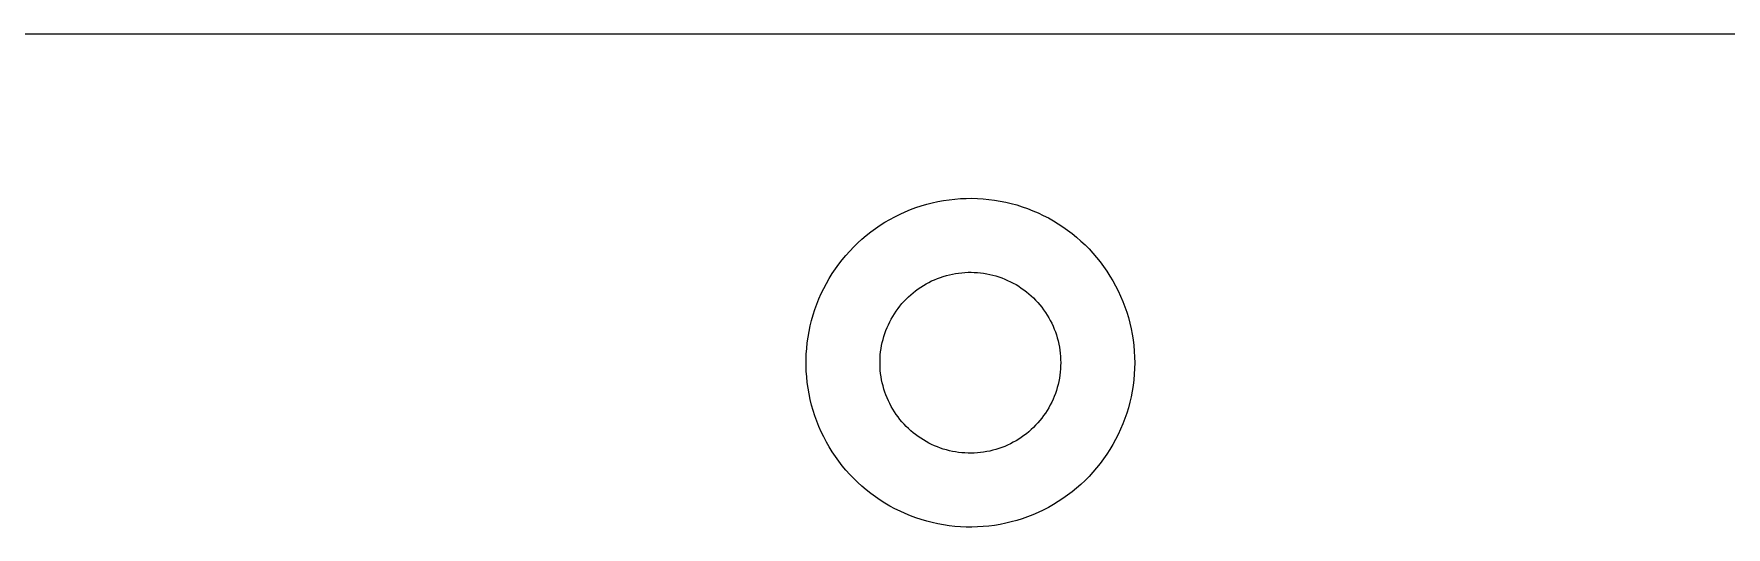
# Model space of a CAD drawing. Header units: millimetres. Extents: x 1003 to 1209, y 36 to 242.
# Drawn here: x 1054.5 to 1106, y 227.3 to 242.3 of the extents above; entities that cross this region are included whole.
import ezdxf

# ---------------------------------------------------------------- set-up
doc = ezdxf.new("R2010")
doc.units = ezdxf.units.MM
doc.layers.add('Make2D$Visible$Curves', color=7, linetype='Continuous')

msp = doc.modelspace()

# ---------------------------------------------------------------- linework, layer by layer
at = {"layer": 'Make2D$Visible$Curves', "color": 7, "lineweight": -3}
for p, q in [((1004, 242.278), (1208, 242.278)), ((1081.017, 236.868), (1081.177, 236.934)), ((1081.177, 236.934), (1081.34, 236.994)), ((1081.34, 236.994), (1081.505, 237.049)), ((1081.505, 237.049), (1081.671, 237.098)), ((1081.671, 237.098), (1081.839, 237.141)), ((1081.839, 237.141), (1082.009, 237.179)), ((1082.009, 237.179), (1082.179, 237.21)), ((1082.179, 237.21), (1082.351, 237.236)), ((1082.351, 237.236), (1082.523, 237.255)), ((1082.523, 237.255), (1082.696, 237.269)), ((1082.696, 237.269), (1082.87, 237.276)), ((1082.87, 237.276), (1083.043, 237.278)), ((1083.043, 237.278), (1083.217, 237.273)), ((1083.217, 237.273), (1083.39, 237.263)), ((1083.39, 237.263), (1083.563, 237.246)), ((1083.563, 237.246), (1083.735, 237.224)), ((1083.735, 237.224), (1083.906, 237.195)), ((1083.906, 237.195), (1084.076, 237.161)), ((1084.076, 237.161), (1084.245, 237.12)), ((1084.245, 237.12), (1084.412, 237.074)), ((1084.412, 237.074), (1084.578, 237.022)), ((1084.578, 237.022), (1084.742, 236.965)), ((1084.742, 236.965), (1084.903, 236.901)), ((1084.903, 236.901), (1085.063, 236.833)), ((1080.11, 236.358), (1080.254, 236.456)), ((1080.254, 236.456), (1080.4, 236.549)), ((1080.4, 236.549), (1080.55, 236.637)), ((1080.55, 236.637), (1080.703, 236.719)), ((1080.703, 236.719), (1080.859, 236.796)), ((1080.859, 236.796), (1081.017, 236.868)), ((1085.063, 236.833), (1085.22, 236.758)), ((1085.22, 236.758), (1085.374, 236.679)), ((1085.374, 236.679), (1085.525, 236.594)), ((1085.525, 236.594), (1085.673, 236.503)), ((1085.673, 236.503), (1085.818, 236.408)), ((1085.818, 236.408), (1085.96, 236.308)), ((1079.449, 235.798), (1079.573, 235.919)), ((1079.573, 235.919), (1079.702, 236.036)), ((1079.702, 236.036), (1079.834, 236.148)), ((1079.834, 236.148), (1079.971, 236.256)), ((1079.971, 236.256), (1080.11, 236.358)), ((1085.96, 236.308), (1086.098, 236.203)), ((1086.098, 236.203), (1086.232, 236.093)), ((1086.232, 236.093), (1086.363, 235.978)), ((1086.363, 235.978), (1086.489, 235.859)), ((1078.996, 235.273), (1079.102, 235.41)), ((1079.102, 235.41), (1079.214, 235.543)), ((1079.214, 235.543), (1079.329, 235.673)), ((1079.329, 235.673), (1079.449, 235.798)), ((1086.489, 235.859), (1086.611, 235.736)), ((1086.611, 235.736), (1086.729, 235.609)), ((1086.729, 235.609), (1086.843, 235.477)), ((1086.843, 235.477), (1086.951, 235.342)), ((1078.62, 234.69), (1078.706, 234.84)), ((1078.706, 234.84), (1078.798, 234.988)), ((1078.798, 234.988), (1078.895, 235.132)), ((1078.895, 235.132), (1078.996, 235.273)), ((1081.997, 234.839), (1082.087, 234.872)), ((1082.087, 234.872), (1082.177, 234.902)), ((1082.177, 234.902), (1082.269, 234.929)), ((1082.269, 234.929), (1082.362, 234.953)), ((1082.362, 234.953), (1082.455, 234.973)), ((1082.455, 234.973), (1082.549, 234.991)), ((1082.549, 234.991), (1082.643, 235.005)), ((1082.643, 235.005), (1082.738, 235.015)), ((1082.738, 235.015), (1082.833, 235.023)), ((1082.833, 235.023), (1082.928, 235.027)), ((1082.928, 235.027), (1083.024, 235.028)), ((1083.024, 235.028), (1083.119, 235.025)), ((1083.119, 235.025), (1083.215, 235.02)), ((1083.215, 235.02), (1083.31, 235.01)), ((1083.31, 235.01), (1083.404, 234.998)), ((1083.404, 234.998), (1083.498, 234.982)), ((1083.498, 234.982), (1083.592, 234.963)), ((1083.592, 234.963), (1083.685, 234.941)), ((1083.685, 234.941), (1083.777, 234.916)), ((1083.777, 234.916), (1083.868, 234.887)), ((1083.868, 234.887), (1083.958, 234.856)), ((1083.958, 234.856), (1084.047, 234.821)), ((1086.951, 235.342), (1087.055, 235.203)), ((1087.055, 235.203), (1087.154, 235.06)), ((1087.154, 235.06), (1087.248, 234.914)), ((1087.248, 234.914), (1087.337, 234.765)), ((1078.393, 234.221), (1078.463, 234.38)), ((1078.463, 234.38), (1078.539, 234.536)), ((1078.539, 234.536), (1078.62, 234.69)), ((1081.115, 234.281), (1081.186, 234.345)), ((1081.186, 234.345), (1081.259, 234.407)), ((1081.259, 234.407), (1081.334, 234.466)), ((1081.334, 234.466), (1081.411, 234.522)), ((1081.411, 234.522), (1081.49, 234.576)), ((1081.49, 234.576), (1081.57, 234.627)), ((1081.57, 234.627), (1081.653, 234.675)), ((1081.653, 234.675), (1081.737, 234.721)), ((1081.737, 234.721), (1081.822, 234.763)), ((1081.822, 234.763), (1081.909, 234.802)), ((1081.909, 234.802), (1081.997, 234.839)), ((1084.047, 234.821), (1084.134, 234.783)), ((1084.134, 234.783), (1084.221, 234.742)), ((1084.221, 234.742), (1084.306, 234.698)), ((1084.306, 234.698), (1084.389, 234.652)), ((1084.389, 234.652), (1084.47, 234.602)), ((1084.47, 234.602), (1084.55, 234.549)), ((1084.55, 234.549), (1084.628, 234.494)), ((1084.628, 234.494), (1084.704, 234.436)), ((1084.704, 234.436), (1084.778, 234.376)), ((1084.778, 234.376), (1084.85, 234.313)), ((1087.337, 234.765), (1087.421, 234.613)), ((1087.421, 234.613), (1087.499, 234.459)), ((1087.499, 234.459), (1087.572, 234.301)), ((1078.216, 233.732), (1078.269, 233.897)), ((1078.269, 233.897), (1078.328, 234.06)), ((1078.328, 234.06), (1078.393, 234.221)), ((1080.689, 233.768), (1080.742, 233.848)), ((1080.742, 233.848), (1080.798, 233.925)), ((1080.798, 233.925), (1080.856, 234.001)), ((1080.856, 234.001), (1080.917, 234.074)), ((1080.917, 234.074), (1080.981, 234.145)), ((1080.981, 234.145), (1081.047, 234.214)), ((1081.047, 234.214), (1081.115, 234.281)), ((1084.85, 234.313), (1084.919, 234.248)), ((1084.919, 234.248), (1084.986, 234.18)), ((1084.986, 234.18), (1085.051, 234.11)), ((1085.051, 234.11), (1085.113, 234.037)), ((1085.113, 234.037), (1085.173, 233.963)), ((1085.173, 233.963), (1085.23, 233.887)), ((1085.23, 233.887), (1085.285, 233.808)), ((1087.572, 234.301), (1087.64, 234.141)), ((1087.64, 234.141), (1087.702, 233.979)), ((1087.702, 233.979), (1087.758, 233.815)), ((1087.758, 233.815), (1087.808, 233.649)), ((1078.091, 233.227), (1078.127, 233.397)), ((1078.127, 233.397), (1078.169, 233.565)), ((1078.169, 233.565), (1078.216, 233.732)), ((1080.431, 233.258), (1080.466, 233.347)), ((1080.466, 233.347), (1080.505, 233.434)), ((1080.505, 233.434), (1080.546, 233.52)), ((1080.546, 233.52), (1080.591, 233.604)), ((1080.591, 233.604), (1080.639, 233.687)), ((1080.639, 233.687), (1080.689, 233.768)), ((1085.285, 233.808), (1085.337, 233.728)), ((1085.337, 233.728), (1085.386, 233.646)), ((1085.386, 233.646), (1085.432, 233.562)), ((1085.432, 233.562), (1085.475, 233.477)), ((1085.475, 233.477), (1085.515, 233.391)), ((1085.515, 233.391), (1085.552, 233.303)), ((1085.552, 233.303), (1085.586, 233.214)), ((1087.808, 233.649), (1087.853, 233.481)), ((1087.853, 233.481), (1087.892, 233.312)), ((1087.892, 233.312), (1087.925, 233.141)), ((1078.019, 232.711), (1078.037, 232.884)), ((1078.037, 232.884), (1078.061, 233.056)), ((1078.061, 233.056), (1078.091, 233.227)), ((1080.283, 232.706), (1080.3, 232.8)), ((1080.3, 232.8), (1080.32, 232.893)), ((1080.32, 232.893), (1080.343, 232.986)), ((1080.343, 232.986), (1080.369, 233.078)), ((1080.369, 233.078), (1080.398, 233.169)), ((1080.398, 233.169), (1080.431, 233.258)), ((1085.586, 233.214), (1085.617, 233.123)), ((1085.617, 233.123), (1085.645, 233.032)), ((1085.645, 233.032), (1085.669, 232.94)), ((1085.669, 232.94), (1085.691, 232.847)), ((1085.691, 232.847), (1085.709, 232.753)), ((1087.925, 233.141), (1087.952, 232.97)), ((1087.952, 232.97), (1087.973, 232.798)), ((1087.973, 232.798), (1087.988, 232.625)), ((1078.001, 232.365), (1078.007, 232.538)), ((1078.001, 232.191), (1078.001, 232.365)), ((1078.007, 232.538), (1078.019, 232.711)), ((1080.25, 232.326), (1080.254, 232.421)), ((1080.25, 232.23), (1080.25, 232.326)), ((1080.254, 232.421), (1080.26, 232.516)), ((1080.26, 232.516), (1080.27, 232.611)), ((1080.27, 232.611), (1080.283, 232.706)), ((1085.709, 232.753), (1085.724, 232.659)), ((1085.724, 232.659), (1085.735, 232.564)), ((1085.735, 232.564), (1085.743, 232.469)), ((1085.743, 232.469), (1085.748, 232.373)), ((1085.748, 232.373), (1085.75, 232.278)), ((1085.75, 232.278), (1085.748, 232.183)), ((1087.988, 232.625), (1087.997, 232.451)), ((1087.997, 232.451), (1088, 232.278)), ((1088, 232.278), (1087.997, 232.104)), ((1078.007, 232.018), (1078.001, 232.191)), ((1078.019, 231.845), (1078.007, 232.018)), ((1078.037, 231.672), (1078.019, 231.845)), ((1080.254, 232.135), (1080.25, 232.23)), ((1080.26, 232.04), (1080.254, 232.135)), ((1080.27, 231.945), (1080.26, 232.04)), ((1080.283, 231.85), (1080.27, 231.945)), ((1080.3, 231.756), (1080.283, 231.85)), ((1080.32, 231.663), (1080.3, 231.756)), ((1085.709, 231.803), (1085.691, 231.709)), ((1085.724, 231.897), (1085.709, 231.803)), ((1085.735, 231.992), (1085.724, 231.897)), ((1085.743, 232.087), (1085.735, 231.992)), ((1085.748, 232.183), (1085.743, 232.087)), ((1087.973, 231.758), (1087.952, 231.586)), ((1087.988, 231.931), (1087.973, 231.758)), ((1087.997, 232.104), (1087.988, 231.931)), ((1078.061, 231.5), (1078.037, 231.672)), ((1078.091, 231.329), (1078.061, 231.5)), ((1078.127, 231.159), (1078.091, 231.329)), ((1080.343, 231.57), (1080.32, 231.663)), ((1080.369, 231.478), (1080.343, 231.57)), ((1080.398, 231.387), (1080.369, 231.478)), ((1080.431, 231.298), (1080.398, 231.387)), ((1080.466, 231.209), (1080.431, 231.298)), ((1085.552, 231.253), (1085.515, 231.165)), ((1085.586, 231.342), (1085.552, 231.253)), ((1085.617, 231.433), (1085.586, 231.342)), ((1085.645, 231.524), (1085.617, 231.433)), ((1085.669, 231.616), (1085.645, 231.524)), ((1085.691, 231.709), (1085.669, 231.616)), ((1087.892, 231.244), (1087.853, 231.075)), ((1087.925, 231.414), (1087.892, 231.244)), ((1087.952, 231.586), (1087.925, 231.414)), ((1078.169, 230.991), (1078.127, 231.159)), ((1078.216, 230.824), (1078.169, 230.991)), ((1078.269, 230.659), (1078.216, 230.824)), ((1080.505, 231.122), (1080.466, 231.209)), ((1080.546, 231.036), (1080.505, 231.122)), ((1080.591, 230.951), (1080.546, 231.036)), ((1080.639, 230.869), (1080.591, 230.951)), ((1080.689, 230.788), (1080.639, 230.869)), ((1080.742, 230.708), (1080.689, 230.788)), ((1085.285, 230.748), (1085.23, 230.669)), ((1085.337, 230.828), (1085.285, 230.748)), ((1085.386, 230.91), (1085.337, 230.828)), ((1085.432, 230.993), (1085.386, 230.91)), ((1085.475, 231.079), (1085.432, 230.993)), ((1085.515, 231.165), (1085.475, 231.079)), ((1087.758, 230.741), (1087.702, 230.577)), ((1087.808, 230.907), (1087.758, 230.741)), ((1087.853, 231.075), (1087.808, 230.907)), ((1078.328, 230.496), (1078.269, 230.659)), ((1078.393, 230.335), (1078.328, 230.496)), ((1078.463, 230.176), (1078.393, 230.335)), ((1080.798, 230.631), (1080.742, 230.708)), ((1080.856, 230.555), (1080.798, 230.631)), ((1080.917, 230.482), (1080.856, 230.555)), ((1080.981, 230.411), (1080.917, 230.482)), ((1081.047, 230.342), (1080.981, 230.411)), ((1081.115, 230.275), (1081.047, 230.342)), ((1081.186, 230.211), (1081.115, 230.275)), ((1081.259, 230.149), (1081.186, 230.211)), ((1084.85, 230.243), (1084.778, 230.18)), ((1084.919, 230.308), (1084.85, 230.243)), ((1084.986, 230.376), (1084.919, 230.308)), ((1085.051, 230.446), (1084.986, 230.376)), ((1085.113, 230.518), (1085.051, 230.446)), ((1085.173, 230.593), (1085.113, 230.518)), ((1085.23, 230.669), (1085.173, 230.593)), ((1087.572, 230.255), (1087.499, 230.097)), ((1087.64, 230.415), (1087.572, 230.255)), ((1087.702, 230.577), (1087.64, 230.415)), ((1078.539, 230.02), (1078.463, 230.176)), ((1078.62, 229.866), (1078.539, 230.02)), ((1078.706, 229.716), (1078.62, 229.866)), ((1078.798, 229.568), (1078.706, 229.716)), ((1081.334, 230.09), (1081.259, 230.149)), ((1081.411, 230.034), (1081.334, 230.09)), ((1081.49, 229.98), (1081.411, 230.034)), ((1081.57, 229.929), (1081.49, 229.98)), ((1081.653, 229.881), (1081.57, 229.929)), ((1081.737, 229.835), (1081.653, 229.881)), ((1081.822, 229.793), (1081.737, 229.835)), ((1081.909, 229.754), (1081.822, 229.793)), ((1081.997, 229.717), (1081.909, 229.754)), ((1082.087, 229.684), (1081.997, 229.717)), ((1083.958, 229.7), (1083.868, 229.669)), ((1084.047, 229.735), (1083.958, 229.7)), ((1084.134, 229.773), (1084.047, 229.735)), ((1084.221, 229.814), (1084.134, 229.773)), ((1084.306, 229.858), (1084.221, 229.814)), ((1084.389, 229.904), (1084.306, 229.858)), ((1084.47, 229.954), (1084.389, 229.904)), ((1084.55, 230.006), (1084.47, 229.954)), ((1084.628, 230.062), (1084.55, 230.006)), ((1084.704, 230.119), (1084.628, 230.062)), ((1084.778, 230.18), (1084.704, 230.119)), ((1087.337, 229.79), (1087.248, 229.641)), ((1087.421, 229.943), (1087.337, 229.79)), ((1087.499, 230.097), (1087.421, 229.943)), ((1078.895, 229.424), (1078.798, 229.568)), ((1078.996, 229.283), (1078.895, 229.424)), ((1079.102, 229.146), (1078.996, 229.283)), ((1082.177, 229.654), (1082.087, 229.684)), ((1082.269, 229.627), (1082.177, 229.654)), ((1082.362, 229.603), (1082.269, 229.627)), ((1082.455, 229.583), (1082.362, 229.603)), ((1082.549, 229.565), (1082.455, 229.583)), ((1082.643, 229.551), (1082.549, 229.565)), ((1082.738, 229.54), (1082.643, 229.551)), ((1082.833, 229.533), (1082.738, 229.54)), ((1082.928, 229.529), (1082.833, 229.533)), ((1083.024, 229.528), (1082.928, 229.529)), ((1083.119, 229.531), (1083.024, 229.528)), ((1083.215, 229.536), (1083.119, 229.531)), ((1083.31, 229.545), (1083.215, 229.536)), ((1083.404, 229.558), (1083.31, 229.545)), ((1083.498, 229.573), (1083.404, 229.558)), ((1083.592, 229.592), (1083.498, 229.573)), ((1083.685, 229.615), (1083.592, 229.592)), ((1083.777, 229.64), (1083.685, 229.615)), ((1083.868, 229.669), (1083.777, 229.64)), ((1086.951, 229.214), (1086.843, 229.079)), ((1087.055, 229.353), (1086.951, 229.214)), ((1087.154, 229.496), (1087.055, 229.353)), ((1087.248, 229.641), (1087.154, 229.496)), ((1079.214, 229.013), (1079.102, 229.146)), ((1079.329, 228.883), (1079.214, 229.013)), ((1079.449, 228.758), (1079.329, 228.883)), ((1079.573, 228.637), (1079.449, 228.758)), ((1086.489, 228.697), (1086.363, 228.578)), ((1086.611, 228.82), (1086.489, 228.697)), ((1086.729, 228.947), (1086.611, 228.82)), ((1086.843, 229.079), (1086.729, 228.947)), ((1079.702, 228.52), (1079.573, 228.637)), ((1079.834, 228.408), (1079.702, 228.52)), ((1079.971, 228.3), (1079.834, 228.408)), ((1080.11, 228.197), (1079.971, 228.3)), ((1080.254, 228.1), (1080.11, 228.197)), ((1085.818, 228.148), (1085.673, 228.053)), ((1085.96, 228.248), (1085.818, 228.148)), ((1086.098, 228.353), (1085.96, 228.248)), ((1086.232, 228.463), (1086.098, 228.353)), ((1086.363, 228.578), (1086.232, 228.463)), ((1080.4, 228.007), (1080.254, 228.1)), ((1080.55, 227.919), (1080.4, 228.007)), ((1080.703, 227.837), (1080.55, 227.919)), ((1080.859, 227.76), (1080.703, 227.837)), ((1081.017, 227.688), (1080.859, 227.76)), ((1081.177, 227.622), (1081.017, 227.688)), ((1084.903, 227.654), (1084.742, 227.591)), ((1085.063, 227.723), (1084.903, 227.654)), ((1085.22, 227.798), (1085.063, 227.723)), ((1085.374, 227.877), (1085.22, 227.798)), ((1085.525, 227.962), (1085.374, 227.877)), ((1085.673, 228.053), (1085.525, 227.962)), ((1081.34, 227.562), (1081.177, 227.622)), ((1081.505, 227.507), (1081.34, 227.562)), ((1081.671, 227.458), (1081.505, 227.507)), ((1081.839, 227.415), (1081.671, 227.458)), ((1082.009, 227.377), (1081.839, 227.415)), ((1082.179, 227.346), (1082.009, 227.377)), ((1082.351, 227.32), (1082.179, 227.346)), ((1082.523, 227.301), (1082.351, 227.32)), ((1082.696, 227.287), (1082.523, 227.301)), ((1082.87, 227.28), (1082.696, 227.287)), ((1083.043, 227.278), (1082.87, 227.28)), ((1083.217, 227.283), (1083.043, 227.278)), ((1083.39, 227.293), (1083.217, 227.283)), ((1083.563, 227.31), (1083.39, 227.293)), ((1083.735, 227.332), (1083.563, 227.31)), ((1083.906, 227.361), (1083.735, 227.332)), ((1084.076, 227.395), (1083.906, 227.361)), ((1084.245, 227.435), (1084.076, 227.395)), ((1084.412, 227.482), (1084.245, 227.435)), ((1084.578, 227.534), (1084.412, 227.482)), ((1084.742, 227.591), (1084.578, 227.534))]:
    msp.add_line(p, q, dxfattribs=at)

doc.saveas('drawing.dxf')
